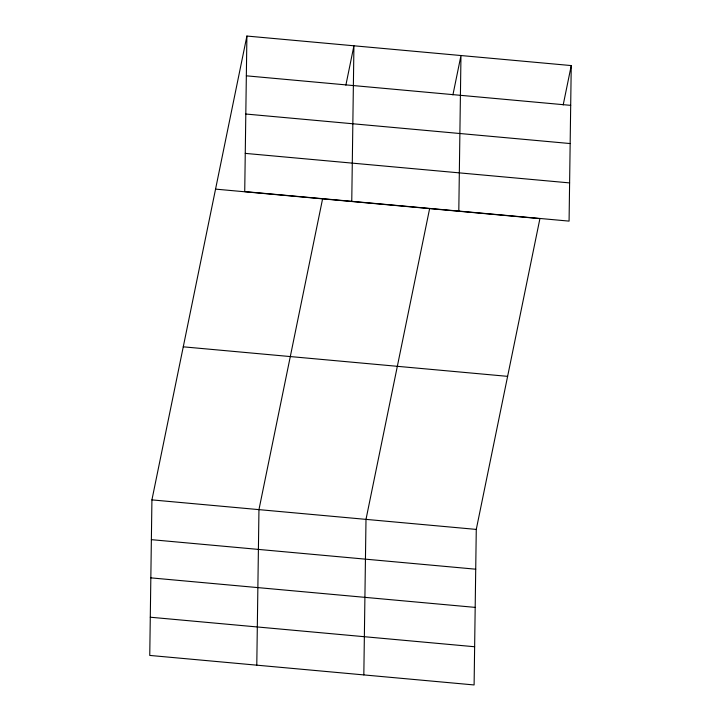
<?xml version="1.0" encoding="UTF-8"?>
<svg xmlns="http://www.w3.org/2000/svg" width="721" height="721" viewBox="0 0 721 721"><rect width="100%" height="100%" fill="white"/><g stroke="black" fill="none" stroke-linecap="round" stroke-linejoin="round"><path stroke-width="1.08" d="M246.897 36.05L244.725 191.588L569.076 221.113L571.248 65.575L246.897 36.05L151.924 499.887L149.752 655.425L474.103 684.95L476.275 529.412L539.912 218.643L215.552 189.118M256.784 665.168L258.956 509.63L322.593 198.861M351.758 201.33L353.93 45.793L345.873 85.15M363.826 674.91L365.998 519.372L429.626 208.603M458.799 211.073L460.971 55.535L452.914 94.902M563.191 104.942L571.248 65.575M246.339 75.822L570.699 105.356M245.807 114.026L570.167 143.551M245.257 153.384L569.617 182.909M183.26 346.819L507.62 376.353M151.924 499.887L476.275 529.412M151.365 539.659L475.725 569.193M150.833 577.863L475.193 607.388M150.283 617.221L474.643 646.746"/></g></svg>
